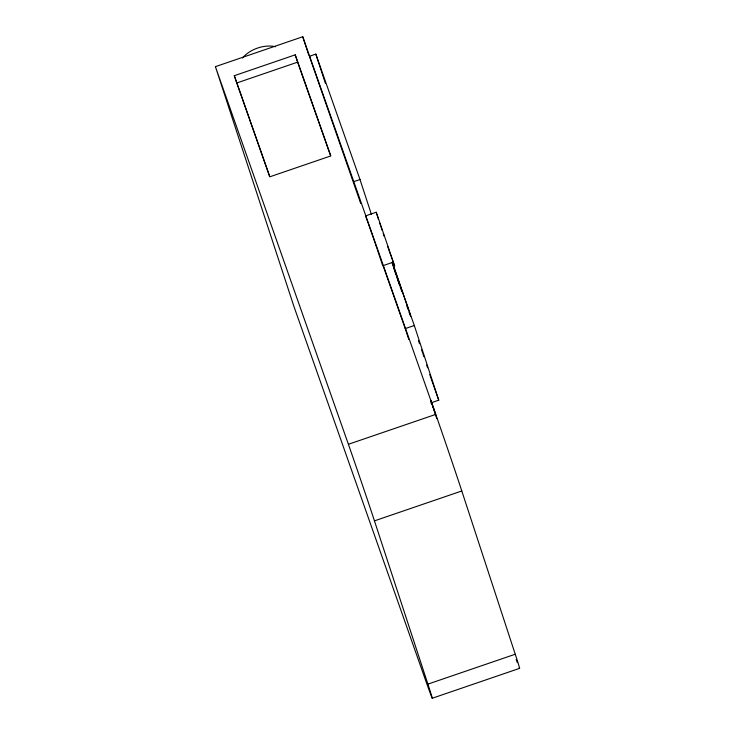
<?xml version="1.0" encoding="UTF-8"?>
<svg xmlns="http://www.w3.org/2000/svg" width="735" height="735" viewBox="0 0 735 735"><rect width="100%" height="100%" fill="white"/><g stroke="black" fill="none" stroke-linecap="round" stroke-linejoin="round"><path stroke-width="1.1" d="M410.69 316.546L409.119 311.263M215.41 66.646L302.756 36.75L435.745 414.393L348.399 444.289L215.41 66.646L293.982 306.614L426.557 683.054A66.288 0.717 71.1 0 0 427.899 684.129L515.244 654.233L461.791 490.971A63.118 0.689 71.1 0 0 437.986 420.806L430.701 400.06L436.774 418.61M234.281 75.705L295.222 54.84L330.823 155.93L269.883 176.786L234.281 75.705L269.626 176.575M371.386 214.326L359.994 179.524L315.82 54.096L309.417 56.292L360.71 203.466M236.679 83.009L297.62 62.153L295.222 54.84M353.581 181.72L359.994 179.524M393.657 263.415L394.667 265.969L376.265 212.222L365.488 215.915L368.327 223.532M383.064 265.647L392.132 262.542L414.301 325.504L438.749 400.189L430.692 402.945M408.779 339.423L405.233 328.6L414.301 325.504M427.899 684.129L374.446 520.867L461.791 490.971M432.244 698.25L519.59 668.354M409.055 312.21L410.02 314.846M392.205 259.4L393.335 262.551M393.712 266.199L408.798 310.289M406.924 306.238L408.017 309.288M429.736 374.584L438.749 400.189M383.44 266.713L405.233 328.6M297.62 62.153L330.566 155.71M389.89 252.849L390.983 255.945M391.268 256.754L391.829 258.352M368.602 224.331L374.887 242.431M348.399 444.289L350.641 450.702A63.118 0.689 71.1 0 1 374.446 520.867M387.657 246.4L389.522 251.774M400.079 286.448L401.898 291.749M418.491 340.718L419.529 343.741M383.229 233.482L384.249 236.468M421.559 349.704L422.561 352.653M397.267 278.161L399.721 285.391M375.227 243.423L376.926 248.402M381.061 227.06L382.154 230.312M377.266 249.404L379.462 255.918M422.891 353.636L423.939 356.741M395.072 271.628L396.009 274.431M379.756 223.164L380.693 225.967M379.774 256.855L381.336 261.541M393.638 267.301L394.713 270.544M378.461 219.26L376.816 214.161M392.132 262.542L399.215 284.197M315.82 54.096L325.44 83.468M381.695 262.625L382.76 265.886M302.756 36.75L308.829 55.29M426.677 364.983L427.577 367.766M376.265 212.222L376.522 213.233M515.244 654.233A66.288 0.717 71.1 0 1 519.232 667.628M517.302 662.593A66.288 0.717 71.1 0 1 516.191 659.534M242.541 58.001A24.613 15.49 -19.4 0 1 275.469 46.728"/></g></svg>
